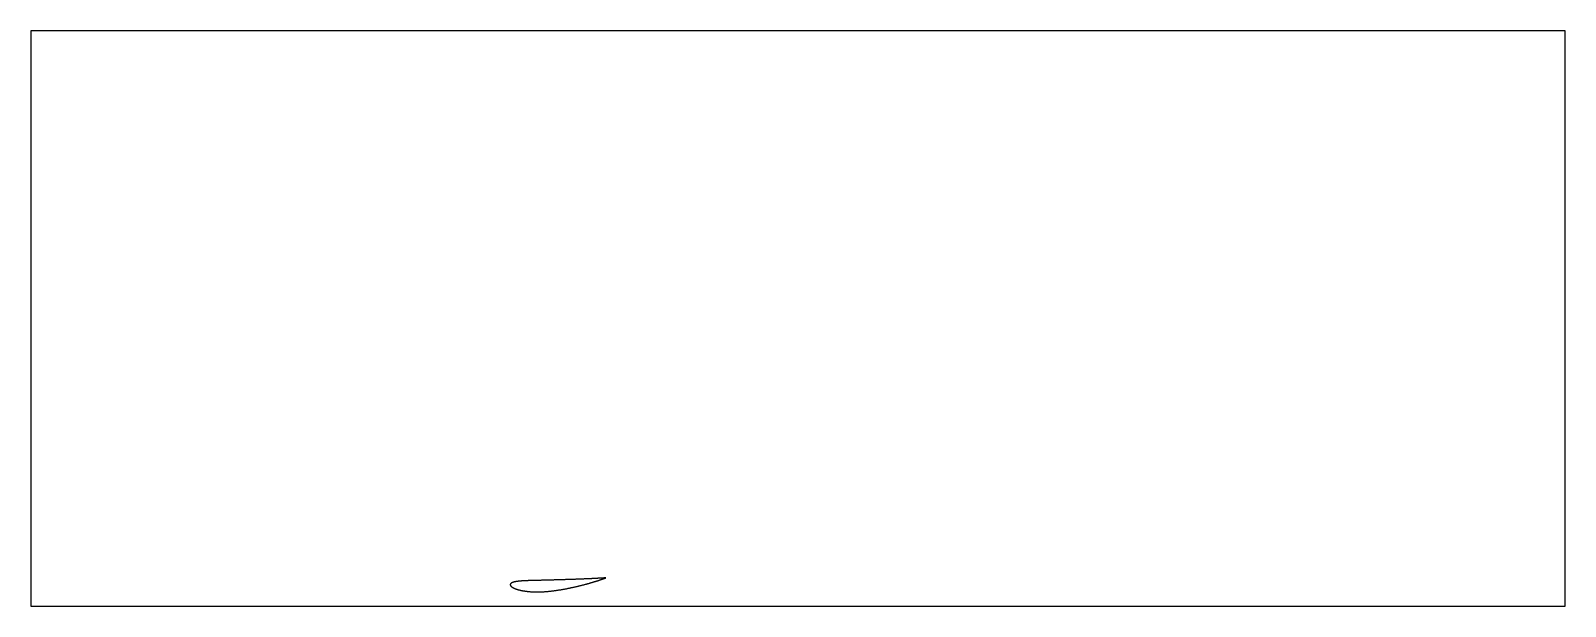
# Model space of a CAD drawing. Header units: metres. Extents: x -1250 to 2750, y 0 to 1500.
import ezdxf

# ---------------------------------------------------------------- set-up
doc = ezdxf.new("R2010")
doc.units = ezdxf.units.M

msp = doc.modelspace()

# ---------------------------------------------------------------- linework, layer by layer
msp.add_lwpolyline([(-1250, 0), (2750, 0), (2750, 1500), (-1250, 1500)], close=True)
msp.add_spline([(249.4, 74.1), (249.3, 74.1), (249.2, 74.1), (249, 74), (248.7, 73.9), (248.3, 73.7), (247.9, 73.6), (247.3, 73.4), (246.7, 73.2), (246, 72.9), (245.2, 72.6), (244.4, 72.3), (243.4, 72), (242.4, 71.6), (241.3, 71.3), (240.1, 70.8), (238.8, 70.4), (237.5, 70), (236.1, 69.5), (234.6, 69), (233, 68.5), (231.4, 67.9), (229.6, 67.4), (227.9, 66.8), (226, 66.2), (224.1, 65.6), (222.1, 65), (220, 64.3), (217.9, 63.7), (215.7, 63), (213.4, 62.3), (211.1, 61.6), (208.7, 60.9), (206.3, 60.2), (203.8, 59.5), (201.2, 58.8), (198.6, 58.1), (196, 57.4), (193.3, 56.7), (190.5, 55.9), (187.7, 55.2), (184.9, 54.5), (182, 53.8), (179, 53.1), (176.1, 52.3), (173.1, 51.6), (170, 50.9), (166.9, 50.2), (163.8, 49.5), (160.7, 48.9), (157.5, 48.2), (154.4, 47.5), (151.1, 46.9), (147.9, 46.3), (144.7, 45.6), (141.4, 45), (138.1, 44.5), (134.8, 43.9), (131.5, 43.3), (128.2, 42.8), (124.9, 42.3), (121.6, 41.8), (118.3, 41.3), (115, 40.9), (111.7, 40.4), (108.4, 40), (105.1, 39.6), (101.9, 39.3), (98.6, 38.9), (95.3, 38.6), (92, 38.3), (88.8, 38.1), (85.5, 37.9), (82.4, 37.8), (79.2, 37.6), (76, 37.6), (72.9, 37.5), (69.9, 37.5), (66.8, 37.5), (63.9, 37.6), (60.9, 37.7), (58, 37.8), (55.2, 38), (52.4, 38.1), (49.6, 38.4), (46.9, 38.6), (44.3, 38.9), (41.7, 39.2), (39.2, 39.6), (36.8, 39.9), (34.4, 40.3), (32.1, 40.7), (29.9, 41.1), (27.7, 41.6), (25.6, 42.1), (23.6, 42.6), (21.6, 43.1), (19.7, 43.6), (18, 44.1), (16.2, 44.7), (14.6, 45.3), (13.1, 45.8), (11.6, 46.4), (10.2, 47), (8.9, 47.6), (7.7, 48.2), (6.6, 48.8), (5.5, 49.4), (4.6, 50), (3.7, 50.7), (2.9, 51.3), (2.3, 51.9), (1.7, 52.5), (1.2, 53.1), (0.7, 53.7), (0.4, 54.3), (0.2, 54.9), (0, 55.5), (0, 56.1), (0, 56.7), (0.1, 57.2), (0.3, 57.8), (0.6, 58.3), (1, 58.9), (1.5, 59.4), (2, 59.8), (2.6, 60.3), (3.4, 60.8), (4.2, 61.2), (5, 61.6), (6, 62), (7, 62.4), (8.2, 62.7), (9.4, 63.1), (10.6, 63.4), (12, 63.7), (13.4, 64), (14.9, 64.3), (16.5, 64.6), (18.2, 64.8), (19.9, 65), (21.7, 65.3), (23.5, 65.5), (25.4, 65.7), (27.4, 65.8), (29.5, 66), (31.6, 66.1), (33.7, 66.3), (36, 66.4), (38.3, 66.5), (40.6, 66.6), (43, 66.7), (45.5, 66.8), (48, 66.9), (50.5, 67), (53.1, 67.1), (55.8, 67.1), (58.4, 67.2), (61.2, 67.3), (64, 67.3), (66.8, 67.4), (69.6, 67.4), (72.5, 67.5), (75.4, 67.6), (78.4, 67.6), (81.4, 67.7), (84.4, 67.7), (87.4, 67.8), (90.5, 67.9), (93.6, 68), (96.7, 68.1), (99.8, 68.2), (103.1, 68.2), (106.3, 68.3), (109.5, 68.4), (112.7, 68.5), (116, 68.6), (119.3, 68.7), (122.5, 68.8), (125.8, 68.9), (129.1, 69), (132.3, 69.1), (135.6, 69.2), (138.8, 69.3), (142.1, 69.4), (145.3, 69.5), (148.6, 69.6), (151.8, 69.6), (154.9, 69.7), (158.1, 69.9), (161.3, 70), (164.4, 70.1), (167.5, 70.2), (170.6, 70.3), (173.6, 70.4), (176.6, 70.5), (179.6, 70.6), (182.5, 70.7), (185.4, 70.8), (188.3, 71), (191.1, 71.1), (193.8, 71.2), (196.5, 71.3), (199.2, 71.4), (201.8, 71.6), (204.4, 71.7), (206.9, 71.8), (209.4, 71.9), (211.8, 72), (214.1, 72.2), (216.4, 72.3), (218.6, 72.4), (220.7, 72.5), (222.8, 72.6), (224.8, 72.7), (226.7, 72.8), (228.6, 72.9), (230.4, 73), (232.1, 73.1), (233.8, 73.2), (235.3, 73.3), (236.8, 73.4), (238.2, 73.5), (239.6, 73.5), (240.8, 73.6), (242, 73.7), (243.1, 73.7), (244.1, 73.8), (245, 73.9), (245.8, 73.9), (246.6, 73.9), (247.2, 74), (247.8, 74), (248.3, 74), (248.7, 74.1), (249, 74.1), (249.2, 74.1), (249.3, 74.1), (249.4, 74.1)], degree=3)

doc.saveas('drawing.dxf')
